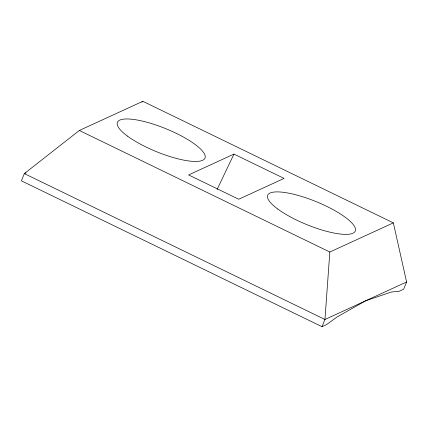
<?xml version="1.0" encoding="UTF-8"?>
<svg xmlns="http://www.w3.org/2000/svg" width="428" height="428" viewBox="0 0 428 428"><rect width="100%" height="100%" fill="white"/><g stroke="black" fill="none" stroke-linecap="round" stroke-linejoin="round"><path stroke-width="0.64" d="M393.343 222.865L329.838 252.028L324.954 319.481L322.011 326.692L21.4 180.825L24.343 173.613L79.33 130.47L142.834 101.308L393.343 222.865L406.6 281.982L403.658 289.194L399.121 291.281L391.454 291.998L365.774 300.729L337.023 316.998L326.548 324.611L322.011 326.692M217.098 189.481L233.966 154.096L284.069 178.406L238.706 199.239L188.609 174.929L233.966 154.096M141.866 102.222L142.834 101.308M26.044 172.832L24.343 173.613L324.954 319.481L406.6 281.982M79.33 130.47L329.838 252.028M277.788 209.051A47.31 12.407 22.2 0 0 352.913 233.233A47.31 12.407 22.2 0 0 303.768 197.115A47.31 12.407 22.2 0 0 277.788 209.051M127.485 136.115A47.31 12.407 22.2 0 0 202.61 160.302A47.31 12.407 22.2 0 0 153.465 124.184A47.31 12.407 22.2 0 0 127.485 136.115"/></g></svg>
